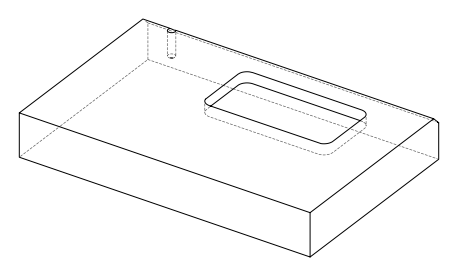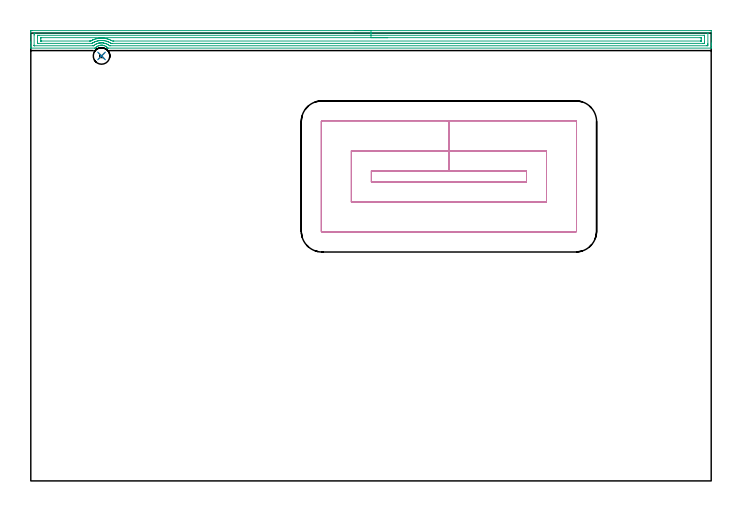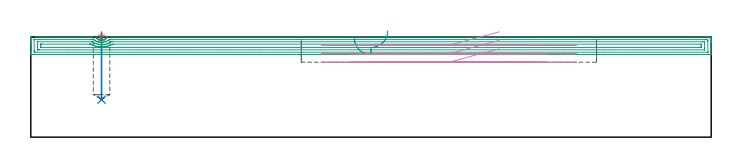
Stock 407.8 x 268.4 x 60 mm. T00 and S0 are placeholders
(PLAN: 4 operations, 3 tool changes, 19.7 min)
(1 SPOT_DRILL | STEP1POCKET | NXT0321_9005460120000 | 0.03 min | 2 mm3)
(2 DRILL_BLIND_HOLE_INTO_CENTER | STEP1POCKET | UGT0301_494 | 0.16 min | 2720 mm3)
(3 AREA_MILL | FG_CHAMFER_SURFACE | UGT0205_001 | 13.31 min | 22478 mm3)
(4 MILL_RECTANGULAR_POCKET | POCKET_RECTANGULAR_STRAIGHT | UGT0201_106 | Follow Part, ap 6, ae 75% | 6.17 min | 240163 mm3)
(TOOL NXT0321_9005460120000 | NC Spot Drill, 142deg, 12mm, Carbide, Uncoated | D12 PA142 FL30 Z2)
(TOOL UGT0301_494 | Carbide Drill 9.9 mm | D9.9 PA118 FL87 Z2)
(TOOL UGT0205_001 | Chamfer Mill 20 x 3 x 45 deg. | D20 FL50 Z2)
(TOOL UGT0201_106 | End Mill 24 mm | D24 FL25 Z2)
(OP 1 SPOT_DRILL)
G17 G21 G94 G90
T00 M6
G54
G17 G0 G90 X42.4 Y254.7 S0 M3
G43 Z70. H0
G94 G81 G98 Z59.574 F250. R63.
G80
M5
M2
(OP 2 DRILL_BLIND_HOLE_INTO_CENTER)
G17 G21 G94 G90
T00 M6
G54
G17 G0 G90 X42.4 Y254.7 S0 M3
G43 Z70. H0
G94 G81 G98 Z22.5 F250. R62.
G80
M5
M2
(OP 3 AREA_MILL)
G17 G21 G94 G90
T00 M6
G54
G17 G0 G90 X193.9 Y269.9 S1061 M3
G43 Z70. H0
Z59.5
G94 G1 X193.938 Z58.628 F250.
X194.052 Z57.764
X194.241 Z56.912
X194.503 Z56.08
X194.837 Z55.274
X195.24 Z54.5
X195.708 Z53.764
X196.24 Z53.072
X196.829 Z52.429
X197.472 Z51.84
X198.164 Z51.309
X198.9 Z50.84
X199.674 Z50.437
X200.48 Z50.103
X201.312 Z49.841
X202.163 Z49.652
X203.028 Z49.538
X203.9 Z49.5
X407.179
X407.655 Y269.895 Z49.503
X407.79 Y269.892 Z49.506
X407.8 Y269.752 Z49.645
Y262.453 Z56.942
Y261.916 Z57.481
Y261.574 Z57.822
Y261.037 Z58.359
Y260.695 Z58.7
Y259.723 Z59.677
X407.79 Y259.406 Z59.993
X407.626 Y259.4 Z60.
X46.191
X46.18 Y259.404 Z59.995
X46.169 Y259.408 Z59.99
X46.096 Y259.488 Z59.912
X46.041 Y259.549 Z59.851
X45.852 Y259.737 Z59.663
X45.57 Y259.987 Z59.412
X45.453 Y260.091 Z59.308
X45.371 Y260.155 Z59.244
X44.933 Y260.438 Z58.959
X44.478 Y260.683 Z58.716
X44.107 Y260.836 Z58.563
X43.957 Y260.886 Z58.51
X43.729 Y260.965 Z58.434
X43.585 Y261.001 Z58.398
X43.139 Y261.082 Z58.314
X42.979 Y261.099 Z58.295
X42.813 Y261.118 Z58.278
X42.745 Y261.125 Z58.27
X42.732 Y261.127 Z58.269
X42.692 Y261.132 Z58.265
X42.428 Y261.133 Z58.257
X42.245 Y261.135 Z58.259
X42.036 Y261.12 Z58.273
X41.953 Y261.115 Z58.282
X41.798 Y261.103 Z58.292
X41.723 Y261.09 Z58.303
X41.47 Y261.051 Z58.346
X41.433 Y261.045 Z58.352
X41.07 Y260.965 Z58.433
X40.969 Y260.933 Z58.465
X40.905 Y260.912 Z58.485
X40.83 Y260.883 Z58.513
X40.454 Y260.739 Z58.661
X40.362 Y260.695 Z58.704
X40.012 Y260.526 Z58.87
X39.674 Y260.32 Z59.078
X39.34 Y260.084 Z59.315
X39.174 Y259.945 Z59.455
X39.119 Y259.899 Z59.501
X39.043 Y259.824 Z59.576
X38.797 Y259.583 Z59.816
X38.742 Y259.527 Z59.869
X38.618 Y259.402 Z59.987
X38.149 Y259.4 Z60.
X0.174
X0.01 Y259.406 Z59.993
X0. Y259.724 Z59.676
Y260.011 Z59.389
Y260.695 Z58.7
Y261.916 Z57.481
Y262.453 Z56.942
Y263.063 Z56.332
Y268.874 Z50.523
X0.005 Y269.484 Z49.913
X0.01 Y269.892 Z49.505
X0.202 Y269.896 Z49.502
X0.621 Y269.9 Z49.5
X203.9
Y268.486 Z50.914
X405.514
X405.755 Y268.484 Z50.916
X405.784 Y268.482 Z50.918
X405.79 Y268.479 Z50.921
X405.794 Y268.471 Z50.929
X405.798 Y268.437 Z50.963
X405.8 Y268.404 Z50.996
Y268.204 Z51.196
Y262.052 Z57.348
X405.796 Y261.574 Z57.826
X405.791 Y261.182 Z58.218
X405.769 Y260.821 Z58.579
X405.392 Y260.816 Z58.584
X405.27 Y260.815 Z58.585
X47.856
X47.471 Y260.819 Z58.581
X47.279 Y260.821 Z58.579
X47.184 Y260.835 Z58.565
X47.084 Y260.913 Z58.487
X46.884 Y261.07 Z58.33
X46.287 Y261.48 Z57.92
X46.191 Y261.538 Z57.862
X46.177 Y261.546 Z57.854
X46.125 Y261.574 Z57.826
X45.582 Y261.854 Z57.546
X45.297 Y261.974 Z57.426
X45.031 Y262.082 Z57.318
X44.641 Y262.219 Z57.181
X44.404 Y262.29 Z57.11
X43.638 Y262.453 Z56.947
X43.51 Y262.473 Z56.927
X43.487 Y262.476 Z56.924
X43.024 Y262.521 Z56.879
X42.617 Y262.543 Z56.857
X42.522 Y262.546 Z56.854
X42.121 Y262.543 Z56.857
X41.723 Y262.518 Z56.882
X41.662 Y262.513 Z56.887
X41.164 Y262.453 Z56.947
X40.879 Y262.404 Z56.996
X40.856 Y262.4 Z57.
X40.83 Y262.394 Z57.006
X40.458 Y262.305 Z57.095
X40.169 Y262.223 Z57.177
X40.069 Y262.192 Z57.208
X39.936 Y262.144 Z57.256
X39.521 Y261.982 Z57.418
X39.043 Y261.764 Z57.636
X38.913 Y261.701 Z57.699
X38.68 Y261.574 Z57.826
X38.149 Y261.233 Z58.167
X37.835 Y261.004 Z58.396
X37.623 Y260.846 Z58.554
X37.589 Y260.821 Z58.579
X37.545 Y260.819 Z58.581
X37.449 Y260.816 Z58.584
X37.256 Y260.815 Z58.585
X2.286 Y260.814 Z58.586
X2.045 Y260.816 Z58.584
X2.016 Y260.818 Z58.582
X2.01 Y260.821 Z58.579
X2.006 Y260.829 Z58.571
X2.002 Y260.863 Z58.537
X2. Y260.896 Z58.504
Y261.096 Z58.304
Y267.248 Z52.152
X2.003 Y267.726 Z51.674
X2.009 Y268.118 Z51.282
X2.031 Y268.479 Z50.921
X2.408 Y268.484 Z50.916
X2.53 Y268.485 Z50.915
X203.9 Y268.486 Z50.914
Y267.072 Z52.328
X403.605 Y267.071 Z52.329
X403.681 Y267.07 Z52.33
X403.742 Y267.068 Z52.332
X403.779 Y267.065 Z52.335
X403.79 Y267.06 Z52.34
X403.792 Y267.038 Z52.362
X403.798 Y266.847 Z52.553
X403.8 Y266.656 Z52.744
Y265.968 Z53.432
Y263.14 Z56.26
X403.798 Y262.453 Z56.947
X403.795 Y262.266 Z57.134
X403.791 Y262.239 Z57.161
X403.774 Y262.235 Z57.165
X403.719 Y262.232 Z57.168
X403.605 Y262.23 Z57.17
X402.94 Y262.229 Z57.171
X402.712 Y262.228 Z57.172
X48.872 Y262.229 Z57.171
X48.201 Y262.233 Z57.167
X48.096 Y262.235 Z57.165
X47.978 Y262.304 Z57.096
X47.733 Y262.453 Z56.947
X47.33 Y262.695 Z56.705
X47.084 Y262.827 Z56.573
X46.814 Y262.969 Z56.431
X46.336 Y263.189 Z56.211
X46.191 Y263.248 Z56.152
X45.976 Y263.332 Z56.068
X45.297 Y263.557 Z55.843
X44.98 Y263.644 Z55.756
X44.404 Y263.762 Z55.638
X43.869 Y263.858 Z55.542
X43.51 Y263.898 Z55.502
X43.202 Y263.929 Z55.471
X42.885 Y263.947 Z55.453
X42.617 Y263.957 Z55.443
X41.984 Y263.954 Z55.446
X41.723 Y263.936 Z55.464
X41.162 Y263.883 Z55.517
X40.83 Y263.841 Z55.559
X40.385 Y263.769 Z55.631
X39.936 Y263.671 Z55.729
X39.661 Y263.602 Z55.798
X39.043 Y263.411 Z55.989
X38.983 Y263.391 Z56.009
X38.827 Y263.332 Z56.068
X38.352 Y263.132 Z56.268
X38.149 Y263.04 Z56.36
X37.746 Y262.85 Z56.55
X37.256 Y262.574 Z56.826
X37.179 Y262.528 Z56.872
X37.059 Y262.453 Z56.947
X36.753 Y262.262 Z57.138
X36.716 Y262.239 Z57.161
X36.665 Y262.235 Z57.165
X36.587 Y262.231 Z57.169
X36.362 Y262.229 Z57.171
X4.195
X4.119
X4.058 Y262.232 Z57.168
X4.021 Y262.235 Z57.165
X4.01 Y262.24 Z57.16
X4.008 Y262.262 Z57.138
X4.002 Y262.453 Z56.947
X4. Y262.644 Z56.756
Y263.332 Z56.068
Y266.16 Z53.24
X4.002 Y266.847 Z52.553
X4.005 Y267.034 Z52.366
X4.009 Y267.061 Z52.339
X4.026 Y267.065 Z52.335
X4.081 Y267.068 Z52.332
X4.195 Y267.07 Z52.33
X4.86 Y267.071 Z52.329
X5.088 Y267.072 Z52.328
X203.9
Y265.657 Z53.743
X401.241
X401.66 Y265.655 Z53.745
X401.743 Y265.653 Z53.747
X401.78 Y265.651 Z53.749
X401.79 Y265.645 Z53.755
X401.793 Y265.623 Z53.777
X401.797 Y265.52 Z53.88
X401.8 Y265.107 Z54.293
Y264.228 Z55.172
X401.796 Y263.78 Z55.62
X401.792 Y263.673 Z55.727
X401.79 Y263.652 Z55.748
X401.763 Y263.649 Z55.751
X401.694 Y263.646 Z55.754
X401.501 Y263.644 Z55.756
X49.765
X49.447 Y263.645 Z55.755
X48.872 Y263.65 Z55.75
X48.163 Y264.029 Z55.371
X47.978 Y264.121 Z55.279
X47.787 Y264.211 Z55.189
X47.084 Y264.51 Z54.89
X46.599 Y264.688 Z54.712
X46.191 Y264.823 Z54.577
X45.818 Y264.931 Z54.469
X45.338 Y265.049 Z54.351
X45.297 Y265.058 Z54.342
X45.144 Y265.089 Z54.311
X44.404 Y265.222 Z54.178
X44.242 Y265.249 Z54.151
X43.971 Y265.28 Z54.12
X43.51 Y265.327 Z54.073
X43.249 Y265.346 Z54.054
X42.929 Y265.361 Z54.039
X42.617 Y265.371 Z54.029
X42.329 Y265.372 Z54.028
X42.011 Y265.368 Z54.032
X41.723 Y265.357 Z54.043
X41.469 Y265.34 Z54.06
X41.186 Y265.315 Z54.085
X40.83 Y265.279 Z54.121
X40.657 Y265.259 Z54.141
X40.427 Y265.226 Z54.174
X39.936 Y265.151 Z54.249
X39.883 Y265.142 Z54.258
X39.625 Y265.089 Z54.311
X39.156 Y264.978 Z54.422
X39.043 Y264.947 Z54.453
X38.468 Y264.775 Z54.625
X38.149 Y264.674 Z54.726
X37.81 Y264.544 Z54.856
X37.256 Y264.319 Z55.081
X37.179 Y264.286 Z55.114
X37.016 Y264.211 Z55.189
X36.578 Y263.998 Z55.402
X36.362 Y263.881 Z55.519
X36.004 Y263.684 Z55.716
X35.958 Y263.66 Z55.74
X35.934 Y263.65 Z55.75
X35.901 Y263.648 Z55.752
X35.757 Y263.645 Z55.755
X35.468 Y263.643 Z55.757
X35.152
X6.559
X6.14 Y263.645 Z55.755
X6.057 Y263.647 Z55.753
X6.02 Y263.649 Z55.751
X6.01 Y263.655 Z55.745
X6.007 Y263.677 Z55.723
X6.003 Y263.78 Z55.62
X6. Y264.193 Z55.207
Y265.072 Z54.328
X6.004 Y265.52 Z53.88
X6.008 Y265.627 Z53.773
X6.01 Y265.648 Z53.752
X6.037 Y265.651 Z53.749
X6.106 Y265.654 Z53.746
X6.299 Y265.656 Z53.744
X203.9 Y265.657 Z53.743
X204.772 Z53.781
X205.636 Z53.895
X206.488 Z54.083
X207.32 Z54.346
X208.126 Z54.68
X208.9 Z55.082
X209.636 Z55.551
X210.328 Z56.082
X210.971 Z56.672
X211.56 Z57.315
X212.092 Z58.007
X212.56 Z58.743
X212.963 Z59.517
X213.297 Z60.322
X213.559 Z61.155
X213.748 Z62.006
X213.862 Z62.871
X213.9 Z63.743
G0 Z70.
M5
M2
(OP 4 MILL_RECTANGULAR_POCKET)
G17 G21 G94 G90
T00 M6
G54
G17 G0 G90 X280.726 Y185.8 S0 M3
G43 Z70.117 H0
Z63.117
G94 G1 X250.6 Z55.045 F250.
X204.1 F500.
Y179.2
X297.1
Y185.8
X250.6
Y197.8
X192.1
Y167.2
X309.1
Y197.8
X250.6
Y215.8
X174.6
G3 X174.1 Y215.3 R0.5
G1 Y149.7
G3 X174.6 Y149.2 R0.5
G1 X326.6
G3 X327.1 Y149.7 R0.5
G1 Y215.3
G3 X326.6 Y215.8 R0.5
G1 X250.6
X249.6
G0 X280.726 Y185.8 Z58.045
G1 X250.6 Z49.972 F250.
X204.1 F500.
Y179.2
X297.1
Y185.8
X250.6
Y197.8
X192.1
Y167.2
X309.1
Y197.8
X250.6
Y215.8
X174.6
G3 X174.1 Y215.3 R0.5
G1 Y149.7
G3 X174.6 Y149.2 R0.5
G1 X326.6
G3 X327.1 Y149.7 R0.5
G1 Y215.3
G3 X326.6 Y215.8 R0.5
G1 X250.6
X249.6
G0 X280.726 Y185.8 Z52.972
G1 X250.6 Z44.9 F250.
X204.1 F500.
Y179.2
X297.1
Y185.8
X250.6
Y197.8
X192.1
Y167.2
X309.1
Y197.8
X250.6
Y215.8
X174.6
G3 X174.1 Y215.3 R0.5
G1 Y149.7
G3 X174.6 Y149.2 R0.5
G1 X326.6
G3 X327.1 Y149.7 R0.5
G1 Y215.3
G3 X326.6 Y215.8 R0.5
G1 X250.6
X249.6
G0 Z70.117
M5
M2
